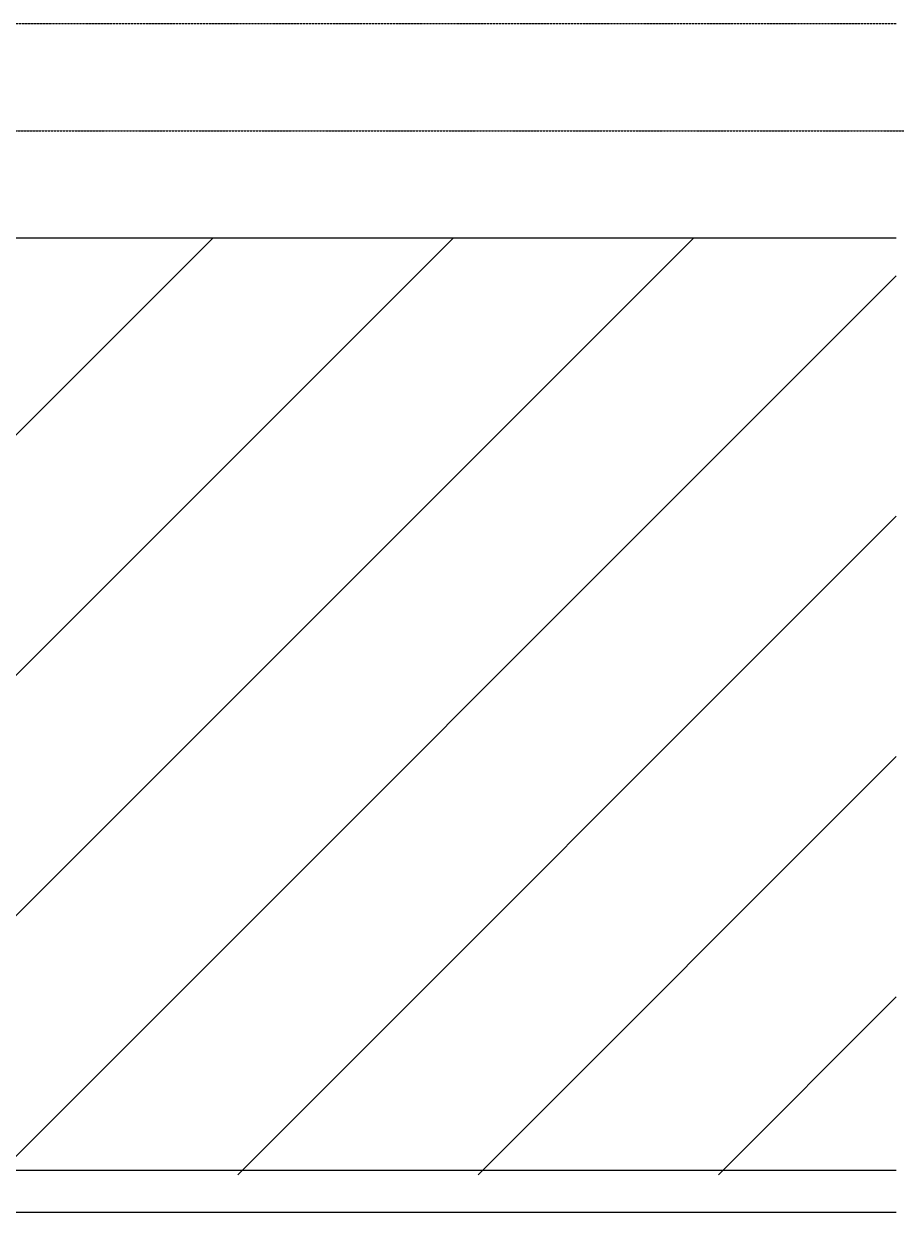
# Model space of a CAD drawing. Extents: x -599358 to 2865263, y -1062760 to 486533.
# Drawn here: x 293596 to 294411, y -692984 to -691874 of the extents above; entities that cross this region are included whole.
import ezdxf

# ---------------------------------------------------------------- set-up
doc = ezdxf.new("R2010")
doc.units = 0
doc.linetypes.add('DASH', pattern=[0.35, 0.25, -0.1])
for name, color, linetype in [('A-HATCH-1', 252, 'Continuous'), ('A-LIN-V', 9, 'Continuous'), ('A-SFCE', 30, 'Continuous'), ('FHSGH10105-主梁-04', 7, 'Continuous'), ('FHSGH10105-主梁-06', 7, 'Continuous')]:
    doc.layers.add(name, color=color, linetype=linetype)

# ---------------------------------------------------------------- blocks, each defined once
blk = doc.blocks.new('G$C2C10B007')
at = {"layer": 'A-SFCE', "linetype": 'DASH'}
blk.add_line((-3050, 0), (3050, 0), dxfattribs=at)

msp = doc.modelspace()

# ---------------------------------------------------------------- hatches: boundary and pattern name
at = {"layer": 'A-HATCH-1'}
h = msp.add_hatch(dxfattribs=at)
h.set_pattern_fill('ANSI31', color=4, scale=100, angle=180)
h.set_pattern_definition([(45, (-1101739.83, -1271056.52), (-112.253202, 112.253202), [])])
h.paths.add_polyline_path([(294410.6, -692074), (286634.9, -692074), (286634.9, -692949), (294410.6, -692949)])

# ---------------------------------------------------------------- linework, layer by layer
at = {"color": 6, "linetype": 'DASH'}
msp.add_line((294410.6, -691874), (286580.6, -691874), dxfattribs=at)
at = {"layer": 'FHSGH10105-主梁-04', "color": 4, "linetype": 'Continuous'}
msp.add_line((286625.8, -692074), (294410.6, -692074), dxfattribs=at)
at = {"layer": 'FHSGH10105-主梁-06', "color": 4, "linetype": 'Continuous'}
for p, q in [((286879.6, -692944.7), (294410.6, -692944.7)), ((286886.3, -692984), (294410.6, -692984))]:
    msp.add_line(p, q, dxfattribs=at)

# ---------------------------------------------------------------- block references
at = {"layer": 'A-LIN-V'}
msp.add_blockref('G$C2C10B007', (294410.6, -691974), dxfattribs=at)

doc.saveas('drawing.dxf')
